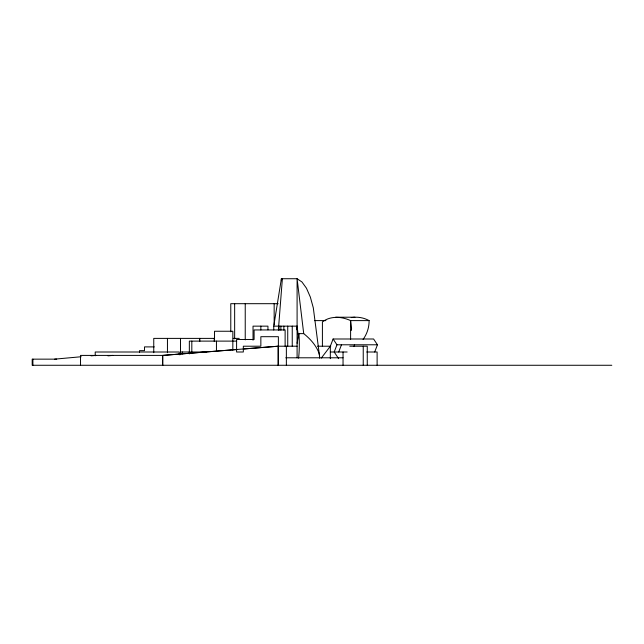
<?xml version="1.0" encoding="UTF-8"?>
<svg xmlns="http://www.w3.org/2000/svg" width="644" height="644" viewBox="0 0 644 644"><rect width="100%" height="100%" fill="white"/><g stroke="black" fill="none" stroke-linecap="round" stroke-linejoin="round"><path stroke-width="0.97" d="M282.37 278.731L278.377 329.978M296.562 329.8L297.093 326.146L273.748 326.146L273.748 329.978M351.294 330.469L351.576 328.609L350.602 320.607C341.739 316.462 330.485 315.665 322.411 321.92L322.411 346.214M273.748 326.146L281.38 278.731L297.093 278.731L301.939 281.959L306.455 288.198L310.328 297.029L313.306 307.84L319.577 356.39M297.093 343.252L298.872 333.624L303.718 333.624C309.949 338.655 315.624 344.733 318.659 352.26A13.79 7.833 50.9 0 1 319.505 358.161M321.259 358.128L330.332 346.214L333.093 338.994L373.592 338.994L377.448 344.782L374.687 352.002M333.093 338.994L336.949 344.782L334.196 352.002L338.615 358.636M338.712 352.002L341.473 344.782M353.894 346.585L354.578 344.782M54.66 359.151L81.225 356.744M91.062 355.85L95.98 355.408M107.926 355.85L112.845 355.408M162.546 365.269L162.546 355.408L278.087 346.214L297.093 346.214M80.524 365.269L80.524 355.408L162.835 355.408L236.541 349.547M243.513 348.992L278.377 346.214M278.152 303.686L230.777 303.686L230.777 331.821M335.588 317.218L354.916 317.218M314.562 320.607L325.888 320.607M363.063 339.444A30.864 29.946 -90 0 0 369.117 320.607L350.602 320.607L350.602 339.324M214.315 338.39L153.755 338.39L153.755 352.687M233.241 338.39L239.246 338.39M236.71 341.111L189.344 341.111L189.344 353.894M336.949 344.782L377.448 344.782M317.468 346.214L330.726 346.214M349.74 346.214L367.257 346.214L367.257 365.269M154.302 346.899L144.506 346.899L144.506 350.642L139.507 350.642L139.507 352.453M180.497 352.002L206.595 352.002M330.332 352.002L347.14 352.002M366.734 352.002L377.118 352.002L377.118 365.269M285.799 357.79L343.043 357.79M56.688 359.151L32.2 359.151L32.2 365.269L611.8 365.269M303.718 333.624L297.093 278.731L297.093 357.79M297.093 326.146L298.486 337.689M363.24 346.214L363.24 365.269M343.043 352.002L343.043 365.269M330.332 346.214L330.332 358.636M292.247 326.146L292.247 346.214M287.731 326.146L287.731 346.214M286.363 346.214L286.363 365.269M285.123 346.214L285.123 329.945L254.106 329.945L254.106 339.477L236.589 339.477L236.589 352.002L243.327 352.002L243.327 346.214L260.852 346.214L260.852 336.691L278.377 336.691L278.377 365.269M283.859 326.146L283.859 330.155M281.38 278.731L281.38 280.712M280.881 326.146L280.881 330.155M279.013 326.146L279.013 330.155M278.087 346.214L278.087 365.269M274.159 303.686L274.159 324.785M267.944 329.817L267.944 326.146L253.028 326.146L253.028 340.193M260.852 326.146L260.852 329.978M245.235 303.686L245.235 339.863M234.649 303.686L234.649 338.857M232.822 350.07L232.862 331.249L214.524 331.249L214.524 341.256M216.448 341.111L216.448 351.012M214.235 338.39L214.235 341.368M199.801 338.39L199.801 341.368M199.551 338.39L199.551 341.368M191.815 341.111L191.815 352.002M182.421 352.002L182.421 353.894M180.497 338.39L180.497 354.683M179.265 354.844L179.265 352.002L95.215 352.002L95.215 355.794M167.448 338.39L167.448 352.687M162.835 355.408L162.835 365.269M32.9 359.151L32.9 365.269M298.872 333.624A18.716 2.439 -90 0 1 298.534 358.169M351.254 317.597A29.012 28.151 -90 0 1 369.117 320.607"/></g></svg>
